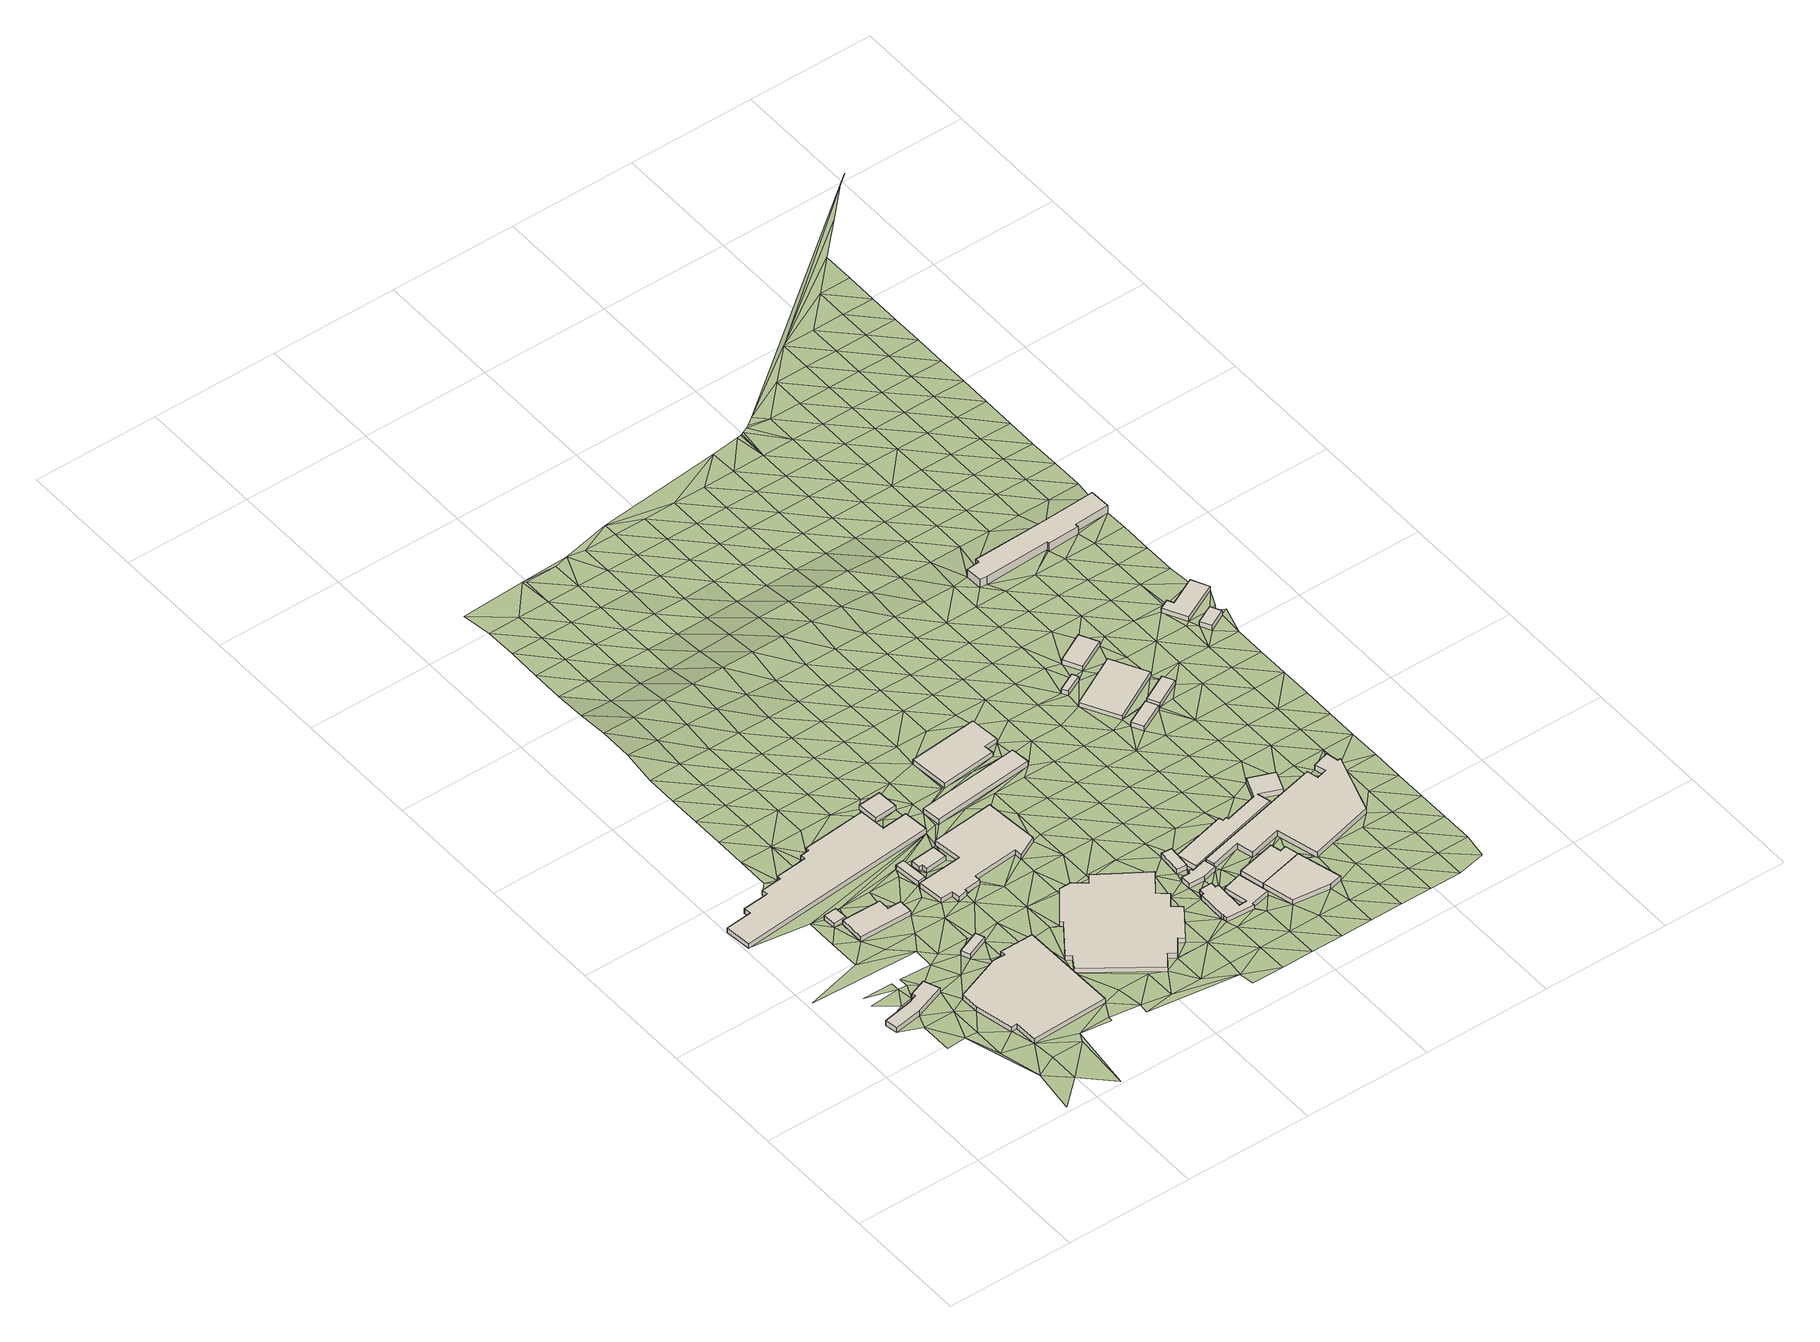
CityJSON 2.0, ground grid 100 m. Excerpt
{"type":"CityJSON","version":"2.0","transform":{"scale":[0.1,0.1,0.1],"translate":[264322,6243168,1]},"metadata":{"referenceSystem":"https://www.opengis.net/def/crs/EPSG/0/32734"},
"CityObjects":{
"building1":{"type":"Building","attributes":{"building":"industrial","building:levels":"1","footprint":{"type":"Polygon"},"plus_code":"CQXVX7X6+X9W","ground_height":2.99,"building_height":4.1,"roof_height":7.09},"geometry":[{"type":"Solid","lod":"1","boundaries":[[[[0,1,2,3]],[[1,4,5,2]],[[4,6,7,5]],[[6,8,9,7]],[[8,10,11,9]],[[10,12,13,11]],[[12,14,15,13]],[[14,0,3,15]],[[3,2,5,7,9,11,13,15]],[[14,12,10,8,6,4,1,0]]]]}]},
"building2":{"type":"Building","attributes":{"building":"industrial","building:levels":"1","footprint":{"type":"Polygon"},"plus_code":"CRX7XWX7+XJR","ground_height":2.99,"building_height":4.1,"roof_height":7.09},"geometry":[{"type":"Solid","lod":"1","boundaries":[[[[16,17,18,19]],[[17,20,21,18]],[[20,22,23,21]],[[22,16,19,23]],[[19,18,21,23]],[[22,20,17,16]]]]}]},
"building3":{"type":"Building","attributes":{"building":"industrial","building:levels":"1","footprint":{"type":"Polygon"},"plus_code":"CVXCX3X3+XMW","ground_height":3.2,"building_height":4.1,"roof_height":7.3},"geometry":[{"type":"Solid","lod":"1","boundaries":[[[[24,25,26,27]],[[25,28,29,26]],[[28,30,31,29]],[[30,32,33,31]],[[32,34,35,33]],[[34,24,27,35]],[[27,26,29,31,33,35]],[[34,32,30,28,25,24]]]]}]},
"building4":{"type":"Building","attributes":{"building":"industrial","building:levels":"1","footprint":{"type":"Polygon"},"plus_code":"C3X7XCXQ+X5W","ground_height":2.95,"building_height":4.1,"roof_height":7.05},"geometry":[{"type":"Solid","lod":"1","boundaries":[[[[36,37,38,39]],[[37,40,41,38]],[[40,42,43,41]],[[42,44,45,43]],[[44,46,47,45]],[[46,48,49,47]],[[48,50,51,49]],[[50,52,53,51]],[[52,54,55,53]],[[54,36,39,55]],[[39,38,41,43,45,47,49,51,53,55]],[[54,52,50,48,46,44,42,40,37,36]]]]}]},
"building5":{"type":"Building","attributes":{"building":"industrial","building:levels":"1","footprint":{"type":"Polygon"},"plus_code":"CVXMXMX9+XJW","ground_height":2.41,"building_height":4.1,"roof_height":6.51},"geometry":[{"type":"Solid","lod":"1","boundaries":[[[[56,57,58,59]],[[57,60,61,58]],[[60,62,63,61]],[[62,64,65,63]],[[64,66,67,65]],[[66,68,69,67]],[[68,70,71,69]],[[70,72,73,71]],[[72,74,75,73]],[[74,76,77,75]],[[76,78,79,77]],[[78,80,81,79]],[[80,82,83,81]],[[82,84,85,83]],[[84,86,87,85]],[[86,56,59,87]],[[59,58,61,63,65,67,69,71,73,75,77,79,81,83,85,87]],[[86,84,82,80,78,76,74,72,70,68,66,64,62,60,57,56]]]]}]},
"building6":{"type":"Building","attributes":{"building":"industrial","building:levels":"1","footprint":{"type":"Polygon"},"plus_code":"C3X4X9XW+XVV","ground_height":2.95,"building_height":4.1,"roof_height":7.05},"geometry":[{"type":"Solid","lod":"1","boundaries":[[[[88,89,90,91]],[[89,92,93,90]],[[92,94,95,93]],[[94,88,91,95]],[[91,90,93,95]],[[94,92,89,88]]]]}]},
"building7":{"type":"Building","attributes":{"building":"industrial","building:levels":"1","footprint":{"type":"Polygon"},"plus_code":"C3XJX9XQ+XFR","ground_height":2.68,"building_height":4.1,"roof_height":6.78},"geometry":[{"type":"Solid","lod":"1","boundaries":[[[[96,97,98,99]],[[97,100,101,98]],[[100,102,103,101]],[[102,96,99,103]],[[99,98,101,103]],[[102,100,97,96]]]]}]},
"building8":{"type":"Building","attributes":{"building":"industrial","building:levels":"1","footprint":{"type":"Polygon"},"plus_code":"C4XFX5X3+X9R","ground_height":2.41,"building_height":4.1,"roof_height":6.51},"geometry":[{"type":"Solid","lod":"1","boundaries":[[[[104,105,106,107]],[[105,108,109,106]],[[108,110,111,109]],[[110,112,113,111]],[[112,114,115,113]],[[114,104,107,115]],[[107,106,109,111,113,115]],[[114,112,110,108,105,104]]]]}]},
"building9":{"type":"Building","attributes":{"building":"industrial","building:levels":"1","footprint":{"type":"Polygon"},"plus_code":"C6X3XWX5+XHV","ground_height":2.48,"building_height":4.1,"roof_height":6.58},"geometry":[{"type":"Solid","lod":"1","boundaries":[[[[116,117,118,119]],[[117,120,121,118]],[[120,122,123,121]],[[122,124,125,123]],[[124,126,127,125]],[[126,128,129,127]],[[128,130,131,129]],[[130,132,133,131]],[[132,134,135,133]],[[134,136,137,135]],[[136,138,139,137]],[[138,140,141,139]],[[140,142,143,141]],[[142,116,119,143]],[[119,118,121,123,125,127,129,131,133,135,137,139,141,143]],[[142,140,138,136,134,132,130,128,126,124,122,120,117,116]]]]}]},
"building10":{"type":"Building","attributes":{"building":"industrial","building:levels":"1","footprint":{"type":"Polygon"},"plus_code":"C4XMX7XW+XQW","ground_height":2.37,"building_height":4.1,"roof_height":6.47},"geometry":[{"type":"Solid","lod":"1","boundaries":[[[[144,145,146,147]],[[145,148,149,146]],[[148,150,151,149]],[[150,144,147,151]],[[147,146,149,151]],[[150,148,145,144]]]]}]},
"building11":{"type":"Building","attributes":{"building":"industrial","building:levels":"1","footprint":{"type":"Polygon"},"plus_code":"C7XGXCXJ+X3R","ground_height":2.91,"building_height":4.1,"roof_height":7.01},"geometry":[{"type":"Solid","lod":"1","boundaries":[[[[152,153,154,155]],[[153,156,157,154]],[[156,158,159,157]],[[158,160,161,159]],[[160,162,163,161]],[[162,164,165,163]],[[164,166,167,165]],[[166,168,169,167]],[[168,170,171,169]],[[170,172,173,171]],[[172,174,175,173]],[[174,176,177,175]],[[176,178,179,177]],[[178,180,181,179]],[[180,182,183,181]],[[182,184,185,183]],[[184,186,187,185]],[[186,188,189,187]],[[188,152,155,189]],[[155,154,157,159,161,163,165,167,169,171,173,175,177,179,181,183,185,187,189]],[[188,186,184,182,180,178,176,174,172,170,168,166,164,162,160,158,156,153,152]]]]}]},
"building12":{"type":"Building","attributes":{"building":"industrial","building:levels":"1","footprint":{"type":"Polygon"},"plus_code":"C7XVX6XH+X6W","ground_height":2.48,"building_height":4.1,"roof_height":6.58},"geometry":[{"type":"Solid","lod":"1","boundaries":[[[[190,191,192,193]],[[191,194,195,192]],[[194,196,197,195]],[[196,190,193,197]],[[193,192,195,197]],[[196,194,191,190]]]]}]},
"building13":{"type":"Building","attributes":{"building":"industrial","building:levels":"1","footprint":{"type":"Polygon"},"plus_code":"CFXWXHXC+XFX","ground_height":2.83,"building_height":4.1,"roof_height":6.93},"geometry":[{"type":"Solid","lod":"1","boundaries":[[[[198,199,200,201]],[[199,202,203,200]],[[202,204,205,203]],[[204,206,207,205]],[[206,208,209,207]],[[208,210,211,209]],[[210,212,213,211]],[[212,214,215,213]],[[214,216,217,215]],[[216,218,219,217]],[[218,220,221,219]],[[220,222,223,221]],[[222,224,225,223]],[[224,226,227,225]],[[226,228,229,227]],[[228,198,201,229]],[[201,200,203,205,207,209,211,213,215,217,219,221,223,225,227,229]],[[228,226,224,222,220,218,216,214,212,210,208,206,204,202,199,198]]]]}]},
"building14":{"type":"Building","attributes":{"building":"industrial","building:levels":"1","footprint":{"type":"Polygon"},"plus_code":"C8X9X4X4+XRR","ground_height":2.55,"building_height":4.1,"roof_height":6.65},"geometry":[{"type":"Solid","lod":"1","boundaries":[[[[230,231,232,233]],[[231,234,235,232]],[[234,236,237,235]],[[236,238,239,237]],[[238,240,241,239]],[[240,230,233,241]],[[233,232,235,237,239,241]],[[240,238,236,234,231,230]]]]}]},
"building15":{"type":"Building","attributes":{"building":"industrial","building:levels":"1","footprint":{"type":"Polygon"},"plus_code":"CFX5XGX2+XPW","ground_height":2.98,"building_height":4.1,"roof_height":7.08},"geometry":[{"type":"Solid","lod":"1","boundaries":[[[[242,243,244,245]],[[243,246,247,244]],[[246,248,249,247]],[[248,250,251,249]],[[250,252,253,251]],[[252,254,255,253]],[[254,256,257,255]],[[256,258,259,257]],[[258,242,245,259]],[[245,244,247,249,251,253,255,257,259]],[[258,256,254,252,250,248,246,243,242]]]]}]},
"building16":{"type":"Building","attributes":{"building":"industrial","building:levels":"1","footprint":{"type":"Polygon"},"plus_code":"CCXWXGX2+XWX","ground_height":2.82,"building_height":4.1,"roof_height":6.92},"geometry":[{"type":"Solid","lod":"1","boundaries":[[[[260,261,262,263]],[[261,264,265,262]],[[264,266,267,265]],[[266,260,263,267]],[[263,262,265,267]],[[266,264,261,260]]]]}]},
"building17":{"type":"Building","attributes":{"building":"industrial","building:levels":"1","footprint":{"type":"Polygon"},"plus_code":"CHXMXGX3+X4W","ground_height":2.91,"building_height":4.1,"roof_height":7.01},"geometry":[{"type":"Solid","lod":"1","boundaries":[[[[268,269,270,271]],[[269,272,273,270]],[[272,274,275,273]],[[274,276,277,275]],[[276,268,271,277]],[[271,270,273,275,277]],[[276,274,272,269,268]]]]}]},
"building18":{"type":"Building","attributes":{"building":"industrial","building:levels":"1","footprint":{"type":"Polygon"},"plus_code":"CHX9X4XR+X4W","ground_height":2.85,"building_height":4.1,"roof_height":6.95},"geometry":[{"type":"Solid","lod":"1","boundaries":[[[[269,268,271,270]],[[268,278,279,271]],[[278,280,281,279]],[[280,282,283,281]],[[282,284,285,283]],[[284,269,270,285]],[[270,271,279,281,283,285]],[[284,282,280,278,268,269]]]]}]},
"building19":{"type":"Building","attributes":{"building":"industrial","building:levels":"1","footprint":{"type":"Polygon"},"plus_code":"CJX9X8XC+XMX","ground_height":2.41,"building_height":4.1,"roof_height":6.51},"geometry":[{"type":"Solid","lod":"1","boundaries":[[[[286,287,288,289]],[[287,290,291,288]],[[290,292,293,291]],[[292,294,295,293]],[[294,296,297,295]],[[296,298,299,297]],[[298,300,301,299]],[[300,302,303,301]],[[302,304,305,303]],[[304,306,307,305]],[[306,308,309,307]],[[308,286,289,309]],[[289,288,291,293,295,297,299,301,303,305,307,309]],[[308,306,304,302,300,298,296,294,292,290,287,286]]]]}]},
"building20":{"type":"Building","attributes":{"building":"industrial","building:levels":"1","footprint":{"type":"Polygon"},"plus_code":"CMXFX8X7+XFW","ground_height":2.6,"building_height":4.1,"roof_height":6.7},"geometry":[{"type":"Solid","lod":"1","boundaries":[[[[310,311,312,313]],[[311,314,315,312]],[[314,316,317,315]],[[316,318,319,317]],[[318,320,321,319]],[[320,322,323,321]],[[322,324,325,323]],[[324,326,327,325]],[[326,328,329,327]],[[328,330,331,329]],[[330,332,333,331]],[[332,334,335,333]],[[334,336,337,335]],[[336,310,313,337]],[[313,312,315,317,319,321,323,325,327,329,331,333,335,337]],[[336,334,332,330,328,326,324,322,320,318,316,314,311,310]]]]}]},
"building21":{"type":"Building","attributes":{"building":"industrial","building:levels":"1","footprint":{"type":"Polygon"},"plus_code":"CHX8XRXQ+X9V","ground_height":2.29,"building_height":4.1,"roof_height":6.39},"geometry":[{"type":"Solid","lod":"1","boundaries":[[[[338,339,340,341]],[[339,342,343,340]],[[342,344,345,343]],[[344,338,341,345]],[[341,340,343,345]],[[344,342,339,338]]]]}]},
"building22":{"type":"Building","attributes":{"building":"industrial","building:levels":"1","footprint":{"type":"Polygon"},"plus_code":"CJXCXGX5+XRW","ground_height":2.04,"building_height":4.1,"roof_height":6.14},"geometry":[{"type":"Solid","lod":"1","boundaries":[[[[346,347,348,349]],[[347,350,351,348]],[[350,352,353,351]],[[352,346,349,353]],[[349,348,351,353]],[[352,350,347,346]]]]}]},
"building23":{"type":"Building","attributes":{"building":"industrial","building:levels":"1","footprint":{"type":"Polygon"},"plus_code":"CJXCX5X4+XRR","ground_height":2.12,"building_height":4.1,"roof_height":6.22},"geometry":[{"type":"Solid","lod":"1","boundaries":[[[[354,355,356,357]],[[355,358,359,356]],[[358,360,361,359]],[[360,354,357,361]],[[357,356,359,361]],[[360,358,355,354]]]]}]},
"building24":{"type":"Building","attributes":{"building":"industrial","building:levels":"1","footprint":{"type":"Polygon"},"plus_code":"CJXHX6XJ+X8V","ground_height":2.36,"building_height":4.1,"roof_height":6.46},"geometry":[{"type":"Solid","lod":"1","boundaries":[[[[362,363,364,365]],[[363,366,367,364]],[[366,368,369,367]],[[368,362,365,369]],[[365,364,367,369]],[[368,366,363,362]]]]}]},
"building25":{"type":"Building","attributes":{"building":"industrial","building:levels":"1","footprint":{"type":"Polygon"},"plus_code":"CMXHX8X6+X5R","ground_height":1.96,"building_height":4.1,"roof_height":6.06},"geometry":[{"type":"Solid","lod":"1","boundaries":[[[[370,371,372,373]],[[371,374,375,372]],[[374,376,377,375]],[[376,370,373,377]],[[373,372,375,377]],[[376,374,371,370]]]]}]},
"building26":{"type":"Building","attributes":{"address":"World of Marble & Granite Marine Drive c/o N1 8005 Cape Town","building":"manufacture","building:levels":"2","footprint":{"type":"Polygon"},"plus_code":"CPXJXXXH+XGR","ground_height":2.22,"building_height":6.9,"roof_height":9.12},"geometry":[{"type":"Solid","lod":"1","boundaries":[[[[378,379,380,381]],[[379,382,383,380]],[[382,384,385,383]],[[384,386,387,385]],[[386,388,389,387]],[[388,390,391,389]],[[390,392,393,391]],[[392,394,395,393]],[[394,396,397,395]],[[396,398,399,397]],[[398,400,401,399]],[[400,378,381,401]],[[381,380,383,385,387,389,391,393,395,397,399,401]],[[400,398,396,394,392,390,388,386,384,382,379,378]]]]}]},
"building27":{"type":"Building","attributes":{"building":"industrial","building:levels":"1","footprint":{"type":"Polygon"},"plus_code":"CVX2X7XR+XWV","ground_height":2.35,"building_height":4.1,"roof_height":6.45},"geometry":[{"type":"Solid","lod":"1","boundaries":[[[[402,403,404,405]],[[403,406,407,404]],[[406,408,409,407]],[[408,402,405,409]],[[405,404,407,409]],[[408,406,403,402]]]]}]},
"building28":{"type":"Building","attributes":{"building":"industrial","building:levels":"1","footprint":{"type":"Polygon"},"plus_code":"CRXMXGXP+XVX","ground_height":2.27,"building_height":4.1,"roof_height":6.37},"geometry":[{"type":"Solid","lod":"1","boundaries":[[[[410,411,412,413]],[[411,414,415,412]],[[414,416,417,415]],[[416,418,419,417]],[[418,420,421,419]],[[420,410,413,421]],[[413,412,415,417,419,421]],[[420,418,416,414,411,410]]]]}]},
"terrain1":{"type":"TINRelief","geometry":[{"type":"CompositeSurface","lod":"1","boundaries":[[[10,422,423]],[[424,425,422]],[[426,427,428]],[[429,430,431]],[[432,433,426]],[[430,434,425]],[[435,423,422]],[[425,435,422]],[[434,436,425]],[[426,428,437]],[[438,439,432]],[[432,426,437]],[[437,428,440]],[[434,430,441]],[[435,425,436]],[[442,430,429]],[[443,444,445]],[[436,434,446]],[[447,432,437]],[[430,442,441]],[[448,423,435]],[[441,446,434]],[[436,449,435]],[[450,447,437]],[[449,436,446]],[[451,447,450]],[[443,25,452]],[[449,453,435]],[[448,435,453]],[[429,454,442]],[[455,446,441]],[[456,454,429]],[[442,454,441]],[[457,452,458]],[[459,25,443]],[[450,460,451]],[[458,452,25]],[[448,461,450]],[[445,459,443]],[[17,457,458]],[[448,453,461]],[[24,458,25]],[[462,441,454]],[[461,460,450]],[[456,462,454]],[[463,457,17]],[[458,24,22]],[[464,465,466]],[[467,25,459]],[[17,16,463]],[[468,465,464]],[[469,465,468]],[[16,22,463]],[[453,42,461]],[[470,445,460]],[[467,459,445]],[[441,462,471]],[[472,460,461]],[[22,24,34]],[[457,56,473]],[[472,470,460]],[[445,470,467]],[[22,34,463]],[[28,25,467]],[[469,468,474]],[[472,461,92]],[[42,92,461]],[[475,469,474]],[[476,462,477]],[[478,474,468]],[[479,478,468]],[[470,472,480]],[[463,34,481]],[[462,476,471]],[[467,470,482]],[[475,483,484]],[[42,485,92]],[[474,483,475]],[[32,30,34]],[[486,474,478]],[[478,479,486]],[[487,92,485]],[[37,485,42]],[[480,482,470]],[[28,467,482]],[[40,37,42]],[[472,488,480]],[[481,34,30]],[[489,484,490]],[[457,463,56]],[[474,486,491]],[[485,37,487]],[[97,463,481]],[[484,483,490]],[[491,486,492]],[[28,493,30]],[[489,494,495]],[[480,488,482]],[[496,471,476]],[[30,497,481]],[[491,498,474]],[[489,490,494]],[[499,28,482]],[[487,37,500]],[[483,474,501]],[[499,493,28]],[[502,495,503]],[[488,487,504]],[[30,493,505]],[[506,507,471]],[[471,496,506]],[[490,483,501]],[[474,498,501]],[[37,508,500]],[[495,494,503]],[[482,488,509]],[[497,30,505]],[[471,507,508]],[[504,487,500]],[[97,481,497]],[[482,510,499]],[[502,511,512]],[[513,493,499]],[[493,513,505]],[[504,509,488]],[[494,490,514]],[[515,516,507]],[[516,508,507]],[[511,502,503]],[[517,518,496]],[[482,509,510]],[[504,500,508]],[[97,56,463]],[[491,519,498]],[[497,505,97]],[[514,490,501]],[[520,499,510]],[[505,513,521]],[[522,512,523]],[[524,507,506]],[[506,496,524]],[[494,525,503]],[[523,512,511]],[[526,508,516]],[[498,519,501]],[[510,509,527]],[[525,494,514]],[[524,496,518]],[[521,108,96]],[[504,508,528]],[[522,529,530]],[[521,112,108]],[[531,519,491]],[[509,504,528]],[[105,96,108]],[[511,503,532]],[[529,522,523]],[[108,112,110]],[[513,533,521]],[[516,534,526]],[[535,507,524]],[[536,514,501]],[[527,509,537]],[[532,503,525]],[[528,508,526]],[[538,527,537]],[[539,540,530]],[[536,501,519]],[[112,521,533]],[[105,104,96]],[[523,511,541]],[[518,517,542]],[[96,56,97]],[[529,539,530]],[[535,524,518]],[[543,525,514]],[[544,526,534]],[[537,509,545]],[[545,509,528]],[[526,544,528]],[[541,511,532]],[[546,540,547]],[[536,543,514]],[[533,114,112]],[[523,548,529]],[[518,549,535]],[[539,547,540]],[[537,545,550]],[[532,525,551]],[[104,56,96]],[[548,523,541]],[[552,519,531]],[[145,531,553]],[[519,554,536]],[[555,546,556]],[[543,551,525]],[[528,544,152]],[[145,553,557]],[[145,552,531]],[[539,529,558]],[[554,519,552]],[[117,104,114]],[[117,114,533]],[[547,556,546]],[[542,549,518]],[[559,541,532]],[[558,529,548]],[[535,549,560]],[[561,562,555]],[[563,557,553]],[[528,564,545]],[[565,535,560]],[[543,536,566]],[[104,117,56]],[[551,559,532]],[[557,148,145]],[[550,545,567]],[[539,568,547]],[[569,528,152]],[[554,566,536]],[[555,556,561]],[[570,565,560]],[[548,541,571]],[[528,569,564]],[[568,539,558]],[[554,552,572]],[[148,557,563]],[[573,551,543]],[[117,574,56]],[[559,571,541]],[[556,547,575]],[[566,573,543]],[[117,196,574]],[[576,560,549]],[[577,545,564]],[[56,578,563]],[[579,558,548]],[[542,580,549]],[[547,568,575]],[[577,567,545]],[[569,152,188]],[[576,570,560]],[[56,574,578]],[[581,559,551]],[[148,563,582]],[[570,583,584]],[[571,579,548]],[[569,188,564]],[[585,566,554]],[[572,148,582]],[[586,562,561]],[[549,580,576]],[[587,561,556]],[[554,572,585]],[[573,581,551]],[[563,578,582]],[[574,196,578]],[[576,583,570]],[[196,117,588]],[[568,558,589]],[[556,575,587]],[[571,559,590]],[[579,589,558]],[[585,572,582]],[[591,573,566]],[[592,593,542]],[[581,590,559]],[[575,568,594]],[[188,595,564]],[[184,188,186]],[[591,566,585]],[[577,564,595]],[[587,596,561]],[[597,579,571]],[[542,598,580]],[[184,599,188]],[[583,576,600]],[[589,594,568]],[[588,117,601]],[[602,582,578]],[[573,603,581]],[[586,561,596]],[[590,597,571]],[[595,188,599]],[[580,598,576]],[[585,582,602]],[[604,587,575]],[[603,573,591]],[[542,593,598]],[[583,600,605]],[[606,577,595]],[[607,589,579]],[[594,604,575]],[[590,581,608]],[[578,234,602]],[[597,607,579]],[[609,600,576]],[[591,585,231]],[[596,587,610]],[[603,608,581]],[[596,611,586]],[[599,184,612]],[[613,594,589]],[[576,598,614]],[[231,585,602]],[[595,615,606]],[[604,610,587]],[[609,605,600]],[[616,597,590]],[[617,618,605]],[[614,619,576]],[[619,609,576]],[[607,613,589]],[[620,234,578]],[[595,599,621]],[[622,603,591]],[[623,611,596]],[[616,590,608]],[[615,624,606]],[[606,624,601]],[[593,625,598]],[[234,231,602]],[[626,604,594]],[[627,588,601]],[[628,612,184]],[[622,591,231]],[[610,623,596]],[[196,588,629]],[[630,617,628]],[[617,605,631]],[[586,611,632]],[[615,595,621]],[[597,633,607]],[[599,612,621]],[[609,631,605]],[[613,626,594]],[[609,619,634]],[[608,603,635]],[[633,597,616]],[[627,601,624]],[[636,614,598]],[[637,610,604]],[[603,622,635]],[[623,632,611]],[[617,631,638]],[[624,615,639]],[[640,628,617]],[[641,613,607]],[[598,625,636]],[[642,619,614]],[[626,637,604]],[[640,617,638]],[[616,608,643]],[[621,639,615]],[[641,607,633]],[[644,645,631]],[[645,638,631]],[[578,646,620]],[[632,647,586]],[[648,623,610]],[[643,608,635]],[[628,260,612]],[[628,640,261]],[[624,649,627]],[[231,650,622]],[[651,626,613]],[[629,588,627]],[[652,614,636]],[[637,648,610]],[[652,642,614]],[[638,645,653]],[[621,612,654]],[[655,633,616]],[[649,624,639]],[[620,236,234]],[[628,261,260]],[[651,613,641]],[[647,632,623]],[[640,656,261]],[[640,657,656]],[[658,653,645]],[[655,616,643]],[[659,208,660]],[[208,661,660]],[[612,260,654]],[[625,662,636]],[[635,622,663]],[[637,626,664]],[[658,665,661]],[[656,264,261]],[[648,666,623]],[[667,642,652]],[[647,623,666]],[[639,621,668]],[[641,633,669]],[[670,264,656]],[[671,627,649]],[[664,626,651]],[[643,635,663]],[[670,672,673]],[[668,621,654]],[[673,264,670]],[[655,669,633]],[[663,622,650]],[[658,661,258]],[[258,653,658]],[[652,636,674]],[[675,667,652]],[[206,661,208]],[[264,673,676]],[[677,648,637]],[[654,260,266]],[[230,650,231]],[[264,676,266]],[[242,673,672]],[[627,671,629]],[[678,649,639]],[[651,641,679]],[[636,662,680]],[[677,637,664]],[[681,258,661]],[[682,236,620]],[[680,674,636]],[[683,655,643]],[[666,684,647]],[[206,681,661]],[[678,639,668]],[[669,679,641]],[[674,675,652]],[[242,685,673]],[[646,682,620]],[[666,648,686]],[[643,663,683]],[[258,687,242]],[[685,242,687]],[[687,258,681]],[[688,671,649]],[[664,651,689]],[[654,266,690]],[[686,648,677]],[[269,206,675]],[[269,675,674]],[[668,654,690]],[[284,681,206]],[[669,655,691]],[[688,649,678]],[[206,269,284]],[[679,689,651]],[[650,692,663]],[[240,238,236]],[[693,684,666]],[[683,691,655]],[[236,682,240]],[[694,680,662]],[[647,684,695]],[[677,664,696]],[[671,697,629]],[[698,266,676]],[[693,666,686]],[[699,687,681]],[[682,646,240]],[[678,668,700]],[[679,669,701]],[[702,681,284]],[[650,230,692]],[[697,671,688]],[[689,696,664]],[[680,703,674]],[[683,663,704]],[[700,668,690]],[[691,701,669]],[[686,677,705]],[[692,704,663]],[[629,706,646]],[[707,684,693]],[[673,685,708]],[[698,690,266]],[[688,678,709]],[[681,702,699]],[[689,679,710]],[[240,646,706]],[[694,711,680]],[[696,705,677]],[[629,697,706]],[[695,684,707]],[[683,712,691]],[[709,678,700]],[[679,701,710]],[[680,711,703]],[[282,702,284]],[[713,230,240]],[[693,686,714]],[[712,683,704]],[[688,715,697]],[[716,696,689]],[[705,714,686]],[[706,713,240]],[[230,717,692]],[[700,690,718]],[[701,691,719]],[[688,709,715]],[[716,689,710]],[[692,717,704]],[[707,693,720]],[[712,719,691]],[[721,711,694]],[[722,706,697]],[[690,698,718]],[[723,705,696]],[[717,230,713]],[[711,724,703]],[[714,720,693]],[[700,725,709]],[[701,726,710]],[[722,697,715]],[[716,723,696]],[[727,695,707]],[[728,712,704]],[[725,700,718]],[[701,719,726]],[[729,702,282]],[[282,730,278]],[[706,731,713]],[[705,732,714]],[[733,698,734]],[[728,704,717]],[[735,724,711]],[[733,718,698]],[[720,727,707]],[[736,673,708]],[[709,737,715]],[[738,724,739]],[[740,716,710]],[[711,721,735]],[[722,731,706]],[[723,732,705]],[[282,278,741]],[[719,712,742]],[[739,724,743]],[[743,278,738]],[[737,709,725]],[[739,743,738]],[[710,726,740]],[[729,282,741]],[[717,713,744]],[[720,714,745]],[[712,728,742]],[[278,743,741]],[[715,746,722]],[[723,716,747]],[[733,748,718]],[[731,744,713]],[[749,743,724]],[[732,745,714]],[[741,743,729]],[[749,724,735]],[[748,725,718]],[[733,750,751]],[[719,752,726]],[[737,746,715]],[[695,727,753]],[[740,747,716]],[[754,728,717]],[[755,727,720]],[[752,719,742]],[[735,721,756]],[[757,731,722]],[[685,758,708]],[[732,723,759]],[[744,754,717]],[[745,755,720]],[[725,760,737]],[[740,726,761]],[[733,751,748]],[[743,749,762]],[[746,757,722]],[[723,747,759]],[[728,763,742]],[[760,725,748]],[[761,726,752]],[[731,764,744]],[[749,735,765]],[[745,732,766]],[[754,763,728]],[[755,753,727]],[[767,746,737]],[[757,764,731]],[[747,740,768]],[[756,765,735]],[[766,732,759]],[[752,742,769]],[[744,339,754]],[[767,737,760]],[[768,740,761]],[[749,770,762]],[[746,771,757]],[[755,745,772]],[[342,744,764]],[[763,769,742]],[[748,751,287]],[[748,287,760]],[[744,342,339]],[[747,773,759]],[[770,749,765]],[[774,743,762]],[[772,745,766]],[[771,746,775]],[[776,764,757]],[[761,752,777]],[[778,746,767]],[[773,747,768]],[[778,775,746]],[[771,776,757]],[[779,780,736]],[[763,754,781]],[[753,782,695]],[[783,753,755]],[[769,777,752]],[[339,781,754]],[[784,765,756]],[[736,708,758]],[[766,759,785]],[[786,762,770]],[[783,755,772]],[[767,760,787]],[[761,788,768]],[[760,287,787]],[[342,764,344]],[[785,759,773]],[[789,769,763]],[[777,788,761]],[[790,770,765]],[[786,774,762]],[[766,791,772]],[[347,776,771]],[[781,339,338]],[[789,763,781]],[[783,792,753]],[[793,778,767]],[[779,736,758]],[[773,768,794]],[[765,784,790]],[[778,346,775]],[[791,766,785]],[[787,287,286]],[[795,777,769]],[[764,796,344]],[[793,767,787]],[[788,794,768]],[[797,786,770]],[[772,798,783]],[[769,789,795]],[[799,781,338]],[[371,776,347]],[[789,781,799]],[[800,785,773]],[[770,790,797]],[[338,344,366]],[[758,286,779]],[[798,772,791]],[[366,799,338]],[[801,778,793]],[[801,346,778]],[[794,800,773]],[[792,782,753]],[[764,802,796]],[[788,777,803]],[[804,792,783]],[[796,366,344]],[[795,805,777]],[[806,774,786]],[[784,807,790]],[[371,808,776]],[[374,347,346]],[[791,785,809]],[[371,347,374]],[[787,286,810]],[[806,786,797]],[[798,804,783]],[[787,810,793]],[[794,788,803]],[[286,758,811]],[[374,346,801]],[[777,805,803]],[[812,789,799]],[[800,809,785]],[[789,812,795]],[[286,811,810]],[[797,790,813]],[[366,796,802]],[[360,776,808]],[[814,374,801]],[[815,798,791]],[[816,817,758]],[[804,818,792]],[[758,322,811]],[[801,793,819]],[[813,790,807]],[[774,806,820]],[[821,800,794]],[[809,815,791]],[[322,758,817]],[[822,805,795]],[[792,818,782]],[[819,793,810]],[[823,812,799]],[[821,794,803]],[[374,814,376]],[[806,797,824]],[[366,802,825]],[[826,774,820]],[[827,804,798]],[[371,828,808]],[[822,795,812]],[[803,805,400]],[[829,809,800]],[[824,797,813]],[[826,830,774]],[[815,827,798]],[[322,831,811]],[[811,831,810]],[[801,832,814]],[[833,801,819]],[[829,800,821]],[[806,834,820]],[[835,818,804]],[[836,802,360]],[[805,837,400]],[[837,805,822]],[[828,360,808]],[[821,803,398]],[[398,803,400]],[[825,802,836]],[[815,809,838]],[[834,806,824]],[[322,839,831]],[[832,801,833]],[[827,835,804]],[[376,814,832]],[[819,810,840]],[[838,809,829]],[[841,830,839]],[[823,842,812]],[[823,825,843]],[[826,820,844]],[[822,812,842]],[[831,840,810]],[[839,830,831]],[[818,845,782]],[[378,400,837]],[[836,843,825]],[[846,360,828]],[[847,827,815]],[[846,828,376]],[[820,834,844]],[[835,848,818]],[[398,849,821]],[[819,850,833]],[[843,842,823]],[[829,821,849]],[[836,360,851]],[[826,852,830]],[[815,838,847]],[[398,396,394]],[[848,845,818]],[[832,846,376]],[[822,853,837]],[[850,819,840]],[[843,836,851]],[[394,849,398]],[[854,835,827]],[[844,852,826]],[[853,822,842]],[[855,831,830]],[[846,851,360]],[[856,378,837]],[[833,857,832]],[[838,829,858]],[[847,854,827]],[[840,831,855]],[[850,857,833]],[[849,858,829]],[[852,855,830]],[[843,859,842]],[[860,848,835]],[[848,861,845]],[[853,856,837]],[[862,846,832]],[[848,863,861]],[[864,847,838]],[[859,843,851]],[[865,863,848]],[[854,860,835]],[[850,840,866]],[[857,862,832]],[[858,864,838]],[[853,842,867]],[[868,849,394]],[[855,866,840]],[[865,848,869]],[[851,846,870]],[[854,847,871]],[[867,842,859]],[[378,856,872]],[[869,848,860]],[[849,868,858]],[[870,846,862]],[[864,871,847]],[[873,865,869]],[[850,874,857]],[[856,853,875]],[[866,876,850]],[[877,859,851]],[[878,860,854]],[[867,875,853]],[[879,880,873]],[[862,857,874]],[[864,858,881]],[[850,876,874]],[[870,882,851]],[[871,878,854]],[[879,873,869]],[[879,883,880]],[[882,877,851]],[[868,881,858]],[[868,394,884]],[[867,859,885]],[[869,860,886]],[[887,856,875]],[[888,870,862]],[[871,864,889]],[[890,856,887]],[[872,856,890]],[[877,885,859]],[[878,886,860]],[[862,874,888]],[[870,891,882]],[[881,889,864]],[[892,875,867]],[[893,879,869]],[[870,402,891]],[[882,410,877]],[[882,891,410]],[[867,885,892]],[[886,893,869]],[[894,402,870]],[[885,877,895]],[[868,896,881]],[[878,871,897]],[[888,894,870]],[[883,879,898]],[[889,899,871]],[[887,875,900]],[[901,410,891]],[[895,892,885]],[[886,878,897]],[[892,900,875]],[[871,899,897]],[[893,902,879]],[[896,868,884]],[[889,881,903]],[[887,904,890]],[[894,905,402]],[[903,881,896]],[[902,898,879]],[[906,907,895]],[[893,886,908]],[[900,909,887]],[[895,907,892]],[[899,889,910]],[[410,901,911]],[[909,904,887]],[[908,886,897]],[[912,901,905]],[[894,913,905]],[[903,910,889]],[[914,901,912]],[[900,892,915]],[[905,913,912]],[[893,916,902]],[[898,917,883]],[[899,918,897]],[[919,896,884]],[[914,911,901]],[[916,893,908]],[[915,892,907]],[[919,903,896]],[[910,918,899]],[[920,909,900]],[[921,898,902]],[[908,897,922]],[[920,900,915]],[[916,921,902]],[[910,903,923]],[[922,897,918]],[[909,924,904]],[[925,904,924]],[[919,923,903]],[[926,916,908]],[[919,884,927]],[[928,909,920]],[[921,929,898]],[[930,918,910]],[[926,908,922]],[[928,924,909]],[[923,930,910]],[[929,917,898]],[[921,916,931]],[[922,918,932]],[[916,926,931]],[[933,923,919]],[[932,918,930]],[[929,921,934]],[[919,927,933]],[[935,926,922]],[[931,934,921]],[[924,936,927]],[[923,937,930]],[[932,935,922]],[[917,929,938]],[[933,937,923]],[[931,926,939]],[[934,938,929]],[[932,930,940]],[[939,926,935]],[[940,930,937]],[[941,934,931]],[[938,942,917]],[[935,932,943]],[[941,931,939]],[[943,932,940]],[[938,934,944]],[[945,939,935]],[[944,934,941]],[[945,935,943]],[[917,942,946]],[[883,917,947]],[[948,942,938]],[[949,941,939]],[[948,938,944]],[[945,949,939]],[[944,941,950]],[[951,942,948]],[[950,941,949]],[[946,942,951]],[[952,948,944]],[[952,944,950]],[[946,953,917]],[[951,948,954]],[[954,948,952]],[[955,946,951]],[[955,951,954]],[[953,956,917]],[[957,946,955]],[[953,946,957]],[[947,958,883]],[[947,917,956]]]}]}
},
"vertices":[
[724,1542,16],[588,1491,16],[588,1491,61],[724,1542,61],[598,1463,16],[598,1463,61],[528,1437,16],[528,1437,61],[294,1393,16],[294,1393,61],[312,1293,16],[312,1293,61],[526,1330,16],[526,1330,61],[773,1422,16],[773,1422,61],
[686,2452,20],[585,2445,20],[585,2445,61],[686,2452,61],[593,2343,20],[593,2343,61],[693,2350,20],[693,2350,61],
[655,2332,22],[652,2131,22],[652,2131,63],[655,2332,63],[1067,2125,22],[1067,2125,63],[1069,2238,22],[1069,2238,63],[962,2239,22],[962,2239,63],[963,2328,22],[963,2328,63],
[1572,1456,18],[1309,1455,18],[1309,1455,60],[1572,1456,60],[1310,1413,18],[1310,1413,60],[1220,1418,18],[1220,1418,60],[852,1278,18],[852,1278,60],[858,1135,18],[858,1135,60],[922,832,18],[922,832,60],[967,836,18],[967,836,60],[971,651,18],[971,651,60],[1584,671,18],[1584,671,60],
[1635,2695,13],[1615,2894,13],[1615,2894,55],[1635,2695,55],[1413,2875,13],[1413,2875,55],[1392,3086,13],[1392,3086,55],[885,3036,13],[885,3036,55],[888,3008,13],[888,3008,55],[813,3000,13],[813,3000,55],[817,2961,13],[817,2961,55],[570,2937,13],[570,2937,55],[573,2908,13],[573,2908,55],[407,2892,13],[407,2892,55],[411,2844,13],[411,2844,55],[206,2824,13],[206,2824,55],[211,2768,13],[211,2768,55],[3,2748,13],[3,2748,55],[24,2539,13],[24,2539,55],
[1281,1696,18],[1100,1623,18],[1100,1623,60],[1281,1696,60],[1127,1555,18],[1127,1555,60],[1308,1628,18],[1308,1628,60],
[1328,2545,17],[1260,2539,17],[1260,2539,58],[1328,2545,58],[1280,2323,17],[1280,2323,58],[1347,2329,17],[1347,2329,58],
[1566,2526,14],[1368,2507,14],[1368,2507,55],[1566,2526,55],[1375,2434,14],[1375,2434,55],[1401,2437,14],[1401,2437,55],[1406,2391,14],[1406,2391,55],[1578,2408,14],[1578,2408,55],
[2110,2621,13],[1614,2570,13],[1614,2570,56],[2110,2621,56],[1641,2341,13],[1641,2341,56],[1283,2309,13],[1283,2309,56],[1305,2102,13],[1305,2102,56],[1402,2109,13],[1402,2109,56],[1409,2039,13],[1409,2039,56],[1485,2055,13],[1485,2055,56],[1485,2072,13],[1485,2072,56],[1618,2086,13],[1618,2086,56],[1615,2136,13],[1615,2136,56],[1980,2172,13],[1980,2172,56],[1983,2111,13],[1983,2111,56],[2148,2195,13],[2148,2195,56],
[1417,3147,14],[1429,2981,14],[1429,2981,55],[1417,3147,55],[1609,2994,14],[1609,2994,55],[1597,3160,14],[1597,3160,55],
[1988,1696,18],[1793,1442,18],[1793,1442,60],[1988,1696,60],[1813,1423,18],[1813,1423,60],[1624,1161,18],[1624,1161,60],[1662,1127,18],[1662,1127,60],[1595,1027,18],[1595,1027,60],[2098,659,18],[2098,659,60],[2175,762,18],[2175,762,60],[2230,719,18],[2230,719,60],[2322,837,18],[2322,837,60],[2360,806,18],[2360,806,60],[2537,1053,18],[2537,1053,60],[2471,1110,18],[2471,1110,60],[2546,1206,18],[2546,1206,60],[2467,1273,18],[2467,1273,60],[2587,1437,18],[2587,1437,60],[2224,1682,18],[2224,1682,60],[2178,1617,18],[2178,1617,60],[2080,1693,18],[2080,1693,60],
[2567,2796,13],[2552,2945,13],[2552,2945,56],[2567,2796,56],[1737,2863,13],[1737,2863,56],[1752,2714,13],[1752,2714,56],
[2699,795,18],[2921,782,18],[2921,782,59],[2699,795,59],[2921,797,18],[2921,797,59],[3074,833,18],[3074,833,59],[3017,1071,18],[3017,1071,59],[2861,1029,18],[2861,1029,59],[2904,842,18],[2904,842,59],[2840,839,18],[2840,839,59],[2848,1076,18],[2848,1076,59],[2821,1077,18],[2821,1077,59],[2824,1122,18],[2824,1122,59],[2723,1120,18],[2723,1120,59],[2722,1073,18],[2722,1073,59],[2698,1073,18],[2698,1073,59],[2692,837,18],[2692,837,59],[2702,835,18],[2702,835,59],
[2512,3327,15],[1967,3274,15],[1967,3274,56],[2512,3327,56],[1997,2965,15],[1997,2965,56],[2432,3008,15],[2432,3008,56],[2425,3084,15],[2425,3084,56],[2535,3095,15],[2535,3095,56],
[2915,1322,18],[2800,1291,18],[2800,1291,61],[2915,1322,61],[2795,1306,18],[2795,1306,61],[2761,1297,18],[2761,1297,61],[2763,1283,18],[2763,1283,61],[2699,1285,18],[2699,1285,61],[2697,1202,18],[2697,1202,61],[2821,1201,18],[2821,1201,61],[2938,1231,18],[2938,1231,61],
[2733,1552,18],[2717,1365,18],[2717,1365,59],[2733,1552,59],[2797,1359,18],[2797,1359,59],[2813,1545,18],[2813,1545,59],
[3452,993,18],[3093,909,18],[3093,909,60],[3452,993,60],[3153,662,18],[3153,662,60],[3446,626,18],[3446,626,60],[3544,648,18],[3544,648,60],
[3427,1099,18],[3427,1099,60],[3376,1087,18],[3376,1087,60],[3357,1167,18],[3357,1167,60],[3049,1095,18],[3049,1095,60],
[3816,1706,9],[3620,1782,9],[3620,1782,55],[3816,1706,55],[3554,1611,9],[3554,1611,55],[3292,1545,9],[3292,1545,55],[3287,1564,9],[3287,1564,55],[3253,1555,9],[3253,1555,55],[3244,1588,9],[3244,1588,55],[2807,1477,9],[2807,1477,55],[2844,1318,9],[2844,1318,55],[3614,1512,9],[3614,1512,55],[3588,1614,9],[3588,1614,55],[3755,1550,9],[3755,1550,55],
[3477,1254,9],[3560,927,9],[3560,927,57],[3477,1254,57],[4076,1063,9],[4076,1063,57],[4234,1549,9],[4234,1549,57],[4209,1546,9],[4209,1546,57],[4190,1641,9],[4190,1641,57],[4060,1604,9],[4060,1604,57],[4084,1516,9],[4084,1516,57],[4004,1496,9],[4004,1496,57],[3983,1584,9],[3983,1584,57],[2935,1329,9],[2935,1329,57],[2950,1258,9],[2950,1258,57],[3191,1317,9],[3191,1317,57],[3220,1188,9],[3220,1188,57],
[3308,3284,13],[3166,3213,13],[3166,3213,54],[3308,3284,54],[3189,3168,13],[3189,3168,54],[3331,3238,13],[3331,3238,54],
[3588,2694,10],[3543,2783,10],[3543,2783,51],[3588,2694,51],[3342,2682,10],[3342,2682,51],[3387,2593,10],[3387,2593,51],
[3591,3259,11],[3182,3042,11],[3182,3042,52],[3591,3259,52],[3332,2763,11],[3332,2763,52],[3741,2980,11],[3741,2980,52],
[3573,3557,12],[3338,3433,12],[3338,3433,55],[3573,3557,55],[3411,3295,12],[3411,3295,55],[3646,3419,12],[3646,3419,55],
[3776,2906,10],[3564,2795,10],[3564,2795,51],[3776,2906,51],[3610,2707,10],[3610,2707,51],[3822,2818,10],[3822,2818,51],
[3415,4346,10],[3934,4368,10],[3934,4368,81],[3415,4346,81],[3932,4349,10],[3932,4349,81],[4188,4360,10],[4188,4360,81],[4187,4384,10],[4187,4384,81],[4468,4398,10],[4468,4398,81],[4462,4563,10],[4462,4563,81],[4047,4543,10],[4047,4543,81],[3456,4525,10],[3456,4525,81],[3455,4492,10],[3455,4492,81],[3351,4484,10],[3351,4484,81],[3356,4354,10],[3356,4354,81],
[4334,3081,10],[4476,3155,10],[4476,3155,54],[4334,3081,54],[4433,3240,10],[4433,3240,54],[4290,3167,10],[4290,3167,54],
[4260,3241,13],[4555,3389,13],[4555,3389,54],[4260,3241,54],[4487,3523,13],[4487,3523,54],[4267,3412,13],[4267,3412,54],[4243,3460,13],[4243,3460,54],[4168,3423,13],[4168,3423,54],
[485,1220,18],[526,1330,18],[485,965,18],[638,973,21],[485,1470,20],[294,1393,18],[528,1437,20],[983,220,30],[815,378,24],[766,26,32],[567,1611,21],[333,1594,20],[734,715,18],[734,1220,21],[734,965,21],[588,1491,20],[566,1680,21],[335,1686,20],[598,1463,20],[971,651,22],[983,465,26],[485,1970,22],[40,1858,18],[888,1827,22],[922,832,22],[635,1607,23],[773,1422,22],[858,1135,21],[724,1542,22],[636,1677,23],[485,2220,23],[852,1278,21],[1232,465,26],[967,836,22],[1199,2,32],[485,2470,20],[593,2343,23],[734,1970,22],[883,1669,22],[983,1470,21],[1268,537,26],[734,2470,20],[573,2908,15],[485,2970,15],[407,2892,15],[983,1970,22],[570,2937,15],[485,3220,15],[983,1720,22],[1584,671,21],[1100,1623,22],[24,2539,16],[734,3220,15],[485,3470,16],[1514,540,25],[1510,506,25],[734,2970,15],[817,2961,15],[1232,1720,20],[983,2470,19],[1232,1970,19],[734,3470,16],[485,3720,14],[1232,1470,18],[813,3000,15],[1308,1628,20],[1281,1696,20],[485,3970,10],[734,3720,16],[885,3036,15],[888,3008,15],[1232,2220,18],[734,3970,12],[485,4220,9],[1756,509,24],[1232,2470,17],[983,3220,15],[1305,2102,18],[1482,1470,19],[983,3470,16],[485,4465,58],[734,4220,15],[1482,1720,19],[1280,2323,18],[1731,715,21],[1595,1027,20],[1572,1456,19],[1482,1970,18],[1409,2039,18],[734,4465,47],[485,4725,62],[1283,2309,18],[983,3720,15],[1662,1127,20],[1624,1161,20],[1746,429,24],[1980,465,23],[1232,3220,16],[1402,2109,16],[1347,2329,18],[485,4975,36],[734,4725,62],[1980,715,21],[983,3970,9],[1731,1470,20],[1485,2055,18],[1731,1720,18],[734,4975,24],[485,5220,24],[1392,3086,14],[983,4220,11],[1641,2341,15],[1813,1423,20],[2098,659,21],[1232,3470,17],[1618,2086,17],[1485,2072,18],[734,5220,21],[485,5470,26],[983,4465,48],[2460,337,24],[1232,3720,15],[1793,1442,20],[1731,1970,17],[485,5730,30],[734,5470,28],[983,4725,76],[2229,465,22],[1615,2136,15],[1232,3970,9],[1417,3147,15],[1413,2875,14],[1482,3220,15],[485,5980,27],[734,5730,28],[1482,2970,14],[983,4975,38],[1232,4220,14],[2229,715,19],[734,5980,26],[453,6210,25],[1615,2894,14],[1980,1970,16],[2175,762,19],[1482,3470,17],[1980,2172,15],[983,5220,21],[1980,1720,18],[2230,719,19],[1232,4465,48],[1597,3160,15],[1482,3720,18],[1731,2720,13],[983,5470,21],[2478,715,19],[1983,2111,15],[1737,2863,14],[1232,4725,79],[2478,465,22],[1482,3970,12],[1731,2970,14],[2360,806,19],[2322,837,19],[1731,3220,15],[961,6237,22],[983,5730,27],[1980,2720,14],[1232,4975,26],[1482,4220,8],[1731,3470,16],[2478,220,24],[2727,220,23],[1232,5220,19],[2229,1970,17],[983,5980,25],[1482,4465,34],[2727,465,21],[2229,1720,18],[2478,965,19],[2110,2621,15],[1980,2970,15],[1731,3720,18],[1232,5470,14],[2537,1053,19],[2148,2195,17],[1482,4725,83],[1731,3970,17],[2692,837,19],[1232,5730,21],[983,6225,22],[2478,1720,18],[1482,4975,43],[2727,715,19],[2229,2220,17],[1731,4220,12],[2546,1206,20],[2471,1110,20],[2699,795,19],[2229,2970,15],[2478,1970,17],[1980,3470,16],[1232,5980,25],[2229,2470,16],[2976,220,23],[1482,5220,18],[2229,2720,15],[2587,1437,19],[2567,2796,15],[2467,1273,20],[2698,1073,19],[1232,6225,22],[1731,4465,18],[2702,835,19],[1980,3720,14],[2976,465,21],[1482,5470,10],[2697,1202,20],[2478,2220,17],[2699,1285,20],[1731,4725,83],[2921,782,19],[1980,3970,10],[2722,1073,19],[2723,1120,20],[2552,2945,15],[1345,6251,22],[1482,5730,22],[2478,2470,16],[2229,3470,16],[1731,4975,52],[2976,715,19],[2821,1201,20],[2727,1720,17],[1980,4220,10],[2761,1297,20],[2763,1283,20],[2824,1122,20],[2904,842,19],[2840,839,19],[2848,1076,19],[3225,220,23],[2229,3720,14],[1731,5220,19],[2821,1077,19],[1482,5980,22],[2921,797,19],[2727,1970,16],[1980,4465,17],[2795,1306,20],[2478,2720,15],[2800,1291,20],[2844,1318,20],[3153,662,19],[3074,833,19],[2807,1477,18],[1731,5470,10],[2727,2220,16],[1980,4725,81],[3225,465,22],[2976,1220,18],[2478,2970,15],[2229,3970,9],[1482,6225,22],[2935,1329,18],[1731,5730,16],[2950,1258,18],[2727,2470,15],[1980,4975,63],[2976,1720,16],[2229,4220,15],[2478,3470,15],[1731,5980,22],[3474,220,24],[1733,6334,22],[1980,5220,27],[2727,2720,15],[3244,1588,16],[3191,1317,18],[2976,1970,15],[2229,4465,18],[3220,1188,18],[3446,626,21],[2478,3720,12],[1980,5470,19],[2727,2970,15],[1731,6225,22],[3474,1470,14],[2976,2220,15],[2229,4725,74],[3474,465,22],[2478,3970,8],[2727,3220,15],[1980,5730,21],[2976,2470,14],[2229,4975,64],[2727,3470,14],[3225,1720,14],[2478,4220,12],[1980,5980,21],[3723,220,23],[2976,2720,14],[2229,5220,27],[3544,648,21],[3225,1970,13],[2478,4465,19],[1980,6225,21],[2727,3720,11],[3477,1254,18],[3376,1087,19],[2976,2970,14],[2229,5470,24],[3287,1564,16],[3253,1555,16],[3723,465,21],[3614,1512,12],[3225,2220,13],[3452,993,19],[3474,965,19],[2478,4725,63],[3474,1220,18],[2727,3970,7],[3560,927,19],[2976,3220,13],[2229,5730,22],[3225,2470,13],[2478,4975,60],[3474,1720,11],[3723,715,20],[3292,1545,16],[3554,1611,11],[2727,4220,12],[2229,6225,21],[2976,3470,14],[2229,5980,21],[3972,220,20],[3225,2720,13],[3983,1584,12],[2478,5220,30],[3474,1970,10],[2727,4465,19],[3723,965,18],[2976,3720,13],[3182,3042,13],[3972,465,19],[2478,5470,23],[3474,2220,10],[2727,4725,49],[2976,3970,10],[3972,715,17],[3342,2682,13],[2478,5730,22],[2727,4975,55],[4076,1063,15],[3387,2593,11],[3332,2763,13],[2976,4220,8],[3474,2470,11],[3755,1550,12],[3588,1614,11],[3225,3470,14],[2717,6437,22],[2478,5980,21],[4221,220,21],[2727,5220,32],[3972,965,15],[3723,1970,8],[2976,4465,12],[3225,3720,13],[4221,465,19],[2727,5470,23],[2478,6225,21],[3723,2220,8],[2976,4725,42],[3225,3970,12],[3474,3220,12],[4221,715,16],[2727,5730,21],[3338,3433,14],[2976,4975,41],[3723,2470,9],[3591,3259,12],[3225,4465,10],[2727,5980,22],[3225,4220,10],[4221,965,14],[4441,267,22],[3723,2970,11],[2976,5220,30],[3972,1970,8],[3972,1720,9],[3474,3720,13],[4470,465,20],[3723,2720,10],[2976,5470,22],[4004,1496,12],[4084,1516,12],[2727,6225,22],[3972,2220,8],[4221,1220,13],[3225,4725,35],[3474,3970,12],[3573,3557,14],[4470,715,17],[3646,3419,14],[4221,1470,11],[2976,5730,23],[3776,2906,11],[3225,4975,37],[4234,1549,11],[4221,1720,10],[3972,2720,9],[3972,2470,9],[4470,965,15],[2976,5980,23],[3723,3220,12],[3474,4220,10],[3225,5220,28],[4190,1641,10],[4221,1970,9],[4209,1546,11],[3723,3720,15],[3723,3470,14],[4470,1220,13],[2940,6464,22],[3972,2970,11],[3225,5470,22],[2976,6225,22],[3474,4725,33],[4221,2220,9],[3972,3220,13],[4470,1470,12],[3723,3970,13],[3225,5730,22],[4470,1720,10],[3723,4220,12],[4221,2470,9],[3474,4975,35],[3972,3470,15],[3225,5980,23],[2976,6470,22],[4221,2720,9],[2987,6473,22],[3474,5220,28],[3006,6481,22],[4470,1970,9],[3972,3720,13],[3723,4725,27],[3225,6225,23],[4221,2970,10],[3474,5470,25],[3934,4368,12],[3050,6502,22],[4470,2470,8],[3972,3970,10],[4470,2220,9],[4168,3423,16],[3474,5730,25],[3225,6475,23],[3074,6517,22],[3723,4975,33],[4221,3220,13],[3136,6562,23],[4047,4543,12],[4221,3470,16],[3474,5980,24],[3972,4220,12],[4470,2720,7],[3723,5220,30],[3932,4349,12],[4290,3167,13],[4221,3720,14],[3474,6225,23],[4470,2970,8],[4243,3460,16],[3972,4725,29],[3723,5730,24],[3474,6725,24],[3723,5470,26],[4221,3970,9],[4433,3240,14],[3474,6475,23],[3972,4975,31],[4188,4360,12],[4476,3155,14],[4267,3412,16],[4487,3523,16],[3723,5980,24],[4221,4220,11],[3972,5220,28],[4555,3389,16],[4470,3220,13],[4529,3184,14],[4493,3254,14],[4470,3720,15],[3723,6225,23],[3723,6975,24],[3972,5470,26],[4221,4725,26],[4470,3970,15],[3723,6475,23],[3972,5730,25],[4221,4975,27],[4468,4398,14],[4187,4384,12],[3972,5980,24],[4462,4563,14],[4470,4220,15],[3723,6725,24],[4221,5220,26],[3972,6225,23],[4221,5470,24],[4470,4725,27],[3972,6475,24],[4221,5730,24],[4470,4465,13],[4470,4975,26],[3972,6725,23],[4221,5980,24],[4470,5220,22],[4221,6225,23],[3972,6975,23],[4470,5470,20],[4221,6475,23],[4470,5730,22],[4221,7225,22],[4968,7975,21],[4221,6725,23],[4470,5980,23],[4470,6225,22],[4221,6975,22],[4470,6475,23],[4470,7475,24],[4470,6725,22],[4470,6975,22],[4719,7725,23],[4470,7225,23],[5057,8045,21]
]}
